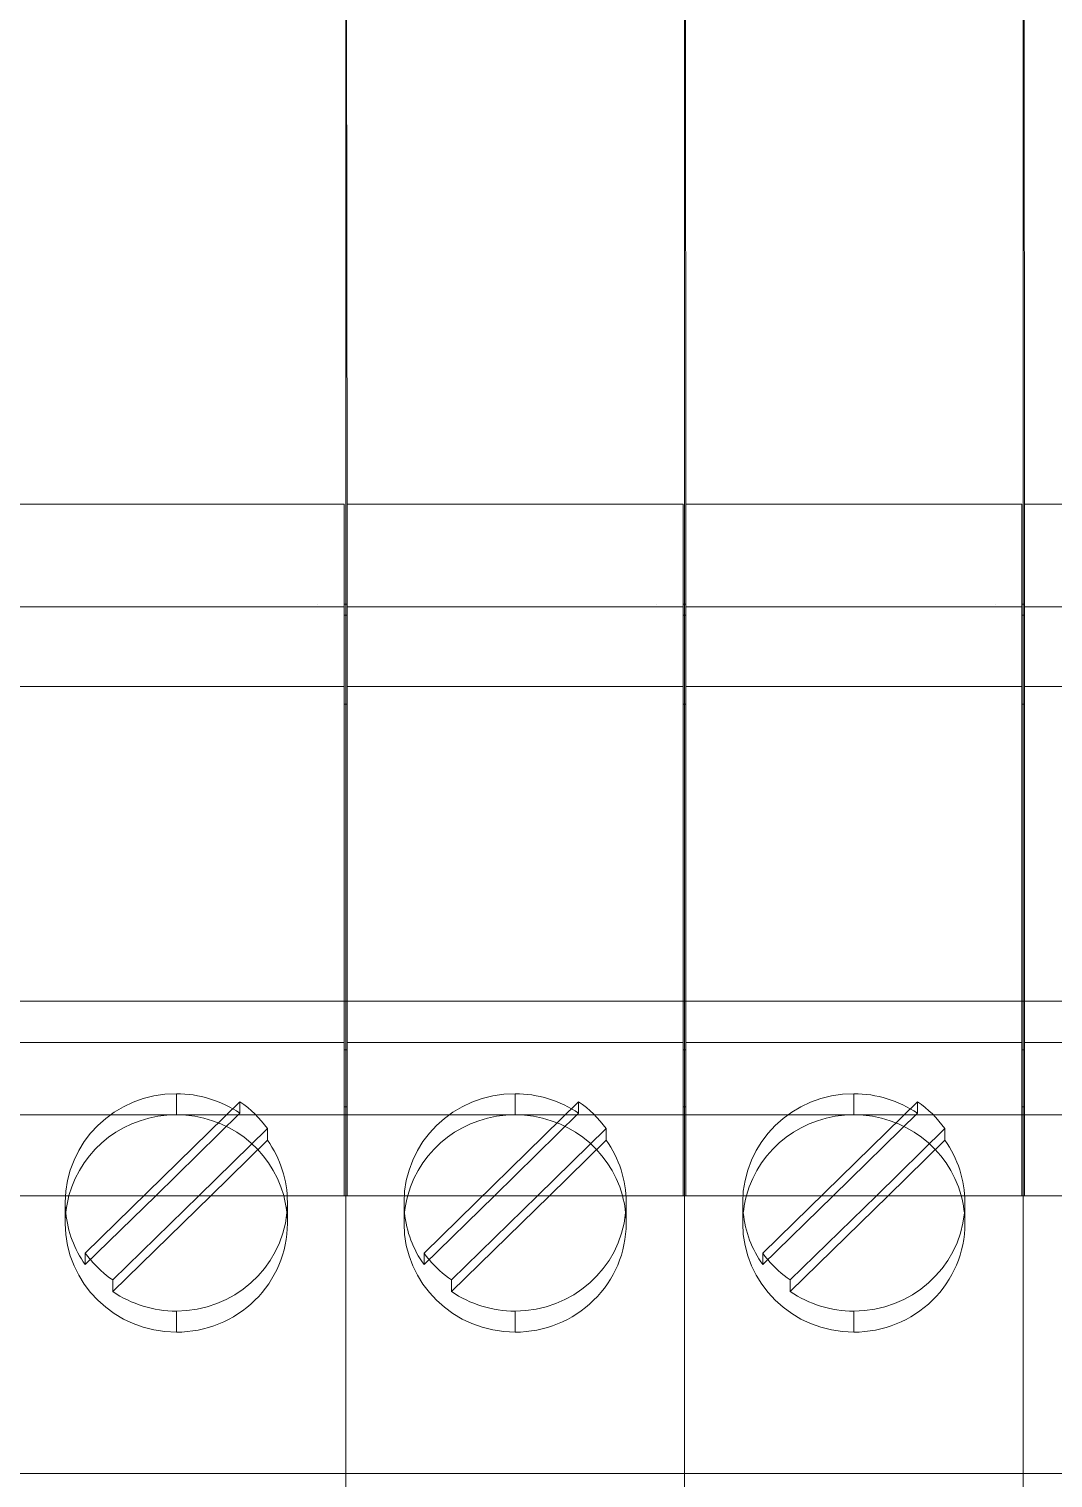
# Model space of a CAD drawing. Header units: millimetres. Extents: x 1359 to 3577, y 1336 to 3557.
# Drawn here: x 2943.75 to 2962.19, y 2495.47 to 2521.56 of the extents above; entities that cross this region are included whole.
import ezdxf

# ---------------------------------------------------------------- set-up
doc = ezdxf.new("R2010")
doc.units = ezdxf.units.MM
doc.layers.add('000-PI-Oprema', color=30, linetype='Continuous', lineweight=5)

msp = doc.modelspace()

# ---------------------------------------------------------------- linework, layer by layer
at = {"layer": '000-PI-Oprema', "color": 0, "linetype": 'ByBlock', "lineweight": 0}
for p, q in [((2949.477, 2513.005), (2949.452, 2539.206)), ((2949.477, 2513.005), (2949.452, 2539.206)), ((2955.577, 2513.005), (2955.552, 2539.206)), ((2955.577, 2513.005), (2955.552, 2539.206)), ((2961.677, 2513.005), (2961.652, 2539.206)), ((2961.677, 2513.005), (2961.652, 2539.206)), ((2949.452, 2537.506), (2949.452, 2511.206)), ((2949.452, 2537.506), (2949.452, 2511.206)), ((2955.552, 2537.506), (2955.552, 2511.206)), ((2955.552, 2537.506), (2955.552, 2511.206)), ((2961.652, 2537.506), (2961.652, 2511.206)), ((2961.652, 2537.506), (2961.652, 2511.206)), ((2949.427, 2513.005), (2943.377, 2513.005)), ((2949.427, 2512.519), (2949.427, 2513.005)), ((2949.427, 2512.519), (2949.427, 2513.005)), ((2949.477, 2512.519), (2949.477, 2513.005)), ((2955.527, 2513.005), (2949.477, 2513.005)), ((2949.477, 2512.519), (2949.477, 2513.005)), ((2955.527, 2512.519), (2955.527, 2513.005)), ((2955.527, 2512.519), (2955.527, 2513.005)), ((2955.577, 2512.519), (2955.577, 2513.005)), ((2961.627, 2513.005), (2955.577, 2513.005)), ((2955.577, 2512.519), (2955.577, 2513.005)), ((2961.627, 2512.519), (2961.627, 2513.005)), ((2961.627, 2512.519), (2961.627, 2513.005)), ((2961.677, 2512.519), (2961.677, 2513.005)), ((2967.727, 2513.005), (2961.677, 2513.005)), ((2961.677, 2512.519), (2961.677, 2513.005)), ((2949.427, 2512.519), (2949.427, 2511.156)), ((2949.427, 2512.519), (2949.427, 2511.156)), ((2949.477, 2512.519), (2949.477, 2511.156)), ((2949.477, 2512.519), (2949.477, 2511.156)), ((2955.527, 2512.519), (2955.527, 2511.156)), ((2955.527, 2512.519), (2955.527, 2511.156)), ((2955.577, 2512.519), (2955.577, 2511.156)), ((2955.577, 2512.519), (2955.577, 2511.156)), ((2961.627, 2512.519), (2961.627, 2511.156)), ((2961.627, 2512.519), (2961.627, 2511.156)), ((2961.677, 2512.519), (2961.677, 2511.156)), ((2961.677, 2512.519), (2961.677, 2511.156)), ((2949.427, 2511.156), (2943.377, 2511.156)), ((2948.952, 2511.206), (2948.952, 2511.206)), ((2948.952, 2511.206), (2948.952, 2511.206)), ((2949.427, 2511.206), (2949.452, 2511.206)), ((2949.427, 2511.206), (2949.452, 2511.206)), ((2949.427, 2509.451), (2949.427, 2511.156)), ((2949.427, 2511.156), (2949.427, 2511.156)), ((2949.427, 2509.451), (2949.427, 2511.156)), ((2949.427, 2511.156), (2949.427, 2511.156)), ((2949.427, 2511.006), (2949.452, 2511.006)), ((2949.427, 2511.006), (2949.452, 2511.006)), ((2949.452, 2511.206), (2949.452, 2511.206)), ((2949.452, 2511.206), (2949.452, 2511.006)), ((2949.452, 2511.206), (2949.452, 2511.206)), ((2949.452, 2511.206), (2949.452, 2511.006)), ((2949.452, 2511.206), (2949.477, 2511.206)), ((2949.452, 2511.206), (2949.452, 2511.006)), ((2949.452, 2511.206), (2949.452, 2511.206)), ((2949.452, 2511.206), (2949.477, 2511.206)), ((2949.452, 2511.206), (2949.452, 2511.006)), ((2949.452, 2511.206), (2949.452, 2511.206)), ((2949.452, 2511.006), (2949.452, 2509.406)), ((2949.452, 2511.006), (2949.452, 2509.406)), ((2949.477, 2511.006), (2949.452, 2511.006)), ((2949.452, 2509.406), (2949.452, 2511.006)), ((2949.477, 2511.006), (2949.452, 2511.006)), ((2949.452, 2509.406), (2949.452, 2511.006)), ((2949.477, 2509.451), (2949.477, 2511.156)), ((2955.527, 2511.156), (2949.477, 2511.156)), ((2949.477, 2511.156), (2949.477, 2511.156)), ((2949.477, 2509.451), (2949.477, 2511.156)), ((2949.477, 2511.156), (2949.477, 2511.156)), ((2955.052, 2511.206), (2955.052, 2511.206)), ((2955.052, 2511.206), (2955.052, 2511.206)), ((2955.527, 2511.206), (2955.552, 2511.206)), ((2955.527, 2511.206), (2955.552, 2511.206)), ((2955.527, 2509.451), (2955.527, 2511.156)), ((2955.527, 2511.156), (2955.527, 2511.156)), ((2955.527, 2509.451), (2955.527, 2511.156)), ((2955.527, 2511.156), (2955.527, 2511.156)), ((2955.527, 2511.006), (2955.552, 2511.006)), ((2955.527, 2511.006), (2955.552, 2511.006)), ((2955.552, 2511.206), (2955.552, 2511.206)), ((2955.552, 2511.206), (2955.552, 2511.006)), ((2955.552, 2511.206), (2955.552, 2511.206)), ((2955.552, 2511.206), (2955.552, 2511.006)), ((2955.552, 2511.206), (2955.577, 2511.206)), ((2955.552, 2511.206), (2955.552, 2511.006)), ((2955.552, 2511.206), (2955.552, 2511.206)), ((2955.552, 2511.206), (2955.577, 2511.206)), ((2955.552, 2511.206), (2955.552, 2511.006)), ((2955.552, 2511.206), (2955.552, 2511.206)), ((2955.552, 2511.006), (2955.552, 2509.406)), ((2955.552, 2511.006), (2955.552, 2509.406)), ((2955.577, 2511.006), (2955.552, 2511.006)), ((2955.552, 2509.406), (2955.552, 2511.006)), ((2955.577, 2511.006), (2955.552, 2511.006)), ((2955.552, 2509.406), (2955.552, 2511.006)), ((2955.577, 2509.451), (2955.577, 2511.156)), ((2961.627, 2511.156), (2955.577, 2511.156)), ((2955.577, 2511.156), (2955.577, 2511.156)), ((2955.577, 2509.451), (2955.577, 2511.156)), ((2955.577, 2511.156), (2955.577, 2511.156)), ((2961.152, 2511.206), (2961.152, 2511.206)), ((2961.152, 2511.206), (2961.152, 2511.206)), ((2961.627, 2511.206), (2961.652, 2511.206)), ((2961.627, 2511.206), (2961.652, 2511.206)), ((2961.627, 2509.451), (2961.627, 2511.156)), ((2961.627, 2511.156), (2961.627, 2511.156)), ((2961.627, 2509.451), (2961.627, 2511.156)), ((2961.627, 2511.156), (2961.627, 2511.156)), ((2961.627, 2511.006), (2961.652, 2511.006)), ((2961.627, 2511.006), (2961.652, 2511.006)), ((2961.652, 2511.206), (2961.652, 2511.206)), ((2961.652, 2511.206), (2961.652, 2511.006)), ((2961.652, 2511.206), (2961.652, 2511.206)), ((2961.652, 2511.206), (2961.652, 2511.006)), ((2961.652, 2511.206), (2961.677, 2511.206)), ((2961.652, 2511.206), (2961.652, 2511.006)), ((2961.652, 2511.206), (2961.652, 2511.206)), ((2961.652, 2511.206), (2961.677, 2511.206)), ((2961.652, 2511.206), (2961.652, 2511.006)), ((2961.652, 2511.206), (2961.652, 2511.206)), ((2961.652, 2511.006), (2961.652, 2509.406)), ((2961.652, 2511.006), (2961.652, 2509.406)), ((2961.677, 2511.006), (2961.652, 2511.006)), ((2961.652, 2509.406), (2961.652, 2511.006)), ((2961.677, 2511.006), (2961.652, 2511.006)), ((2961.652, 2509.406), (2961.652, 2511.006)), ((2961.677, 2509.451), (2961.677, 2511.156)), ((2967.727, 2511.156), (2961.677, 2511.156)), ((2961.677, 2511.156), (2961.677, 2511.156)), ((2961.677, 2509.451), (2961.677, 2511.156)), ((2961.677, 2511.156), (2961.677, 2511.156)), ((2943.377, 2509.722), (2949.427, 2509.722)), ((2949.477, 2509.722), (2955.527, 2509.722)), ((2955.577, 2509.722), (2961.627, 2509.722)), ((2961.677, 2509.722), (2967.727, 2509.722)), ((2949.427, 2508.983), (2949.427, 2509.451)), ((2949.427, 2508.983), (2949.427, 2509.451)), ((2949.452, 2509.406), (2949.427, 2509.406)), ((2949.452, 2509.406), (2949.427, 2509.406)), ((2949.452, 2509.406), (2949.452, 2503.184)), ((2949.452, 2509.406), (2949.452, 2503.184)), ((2949.452, 2509.406), (2949.477, 2509.406)), ((2949.452, 2503.184), (2949.452, 2509.406)), ((2949.452, 2509.406), (2949.477, 2509.406)), ((2949.452, 2503.184), (2949.452, 2509.406)), ((2949.477, 2508.983), (2949.477, 2509.451)), ((2949.477, 2508.983), (2949.477, 2509.451)), ((2955.527, 2508.983), (2955.527, 2509.451)), ((2955.527, 2508.983), (2955.527, 2509.451)), ((2955.552, 2509.406), (2955.527, 2509.406)), ((2955.552, 2509.406), (2955.527, 2509.406)), ((2955.552, 2509.406), (2955.552, 2503.184)), ((2955.552, 2509.406), (2955.552, 2503.184)), ((2955.552, 2509.406), (2955.577, 2509.406)), ((2955.552, 2503.184), (2955.552, 2509.406)), ((2955.552, 2509.406), (2955.577, 2509.406)), ((2955.552, 2503.184), (2955.552, 2509.406)), ((2955.577, 2508.983), (2955.577, 2509.451)), ((2955.577, 2508.983), (2955.577, 2509.451)), ((2961.627, 2508.983), (2961.627, 2509.451)), ((2961.627, 2508.983), (2961.627, 2509.451)), ((2961.652, 2509.406), (2961.627, 2509.406)), ((2961.652, 2509.406), (2961.627, 2509.406)), ((2961.652, 2509.406), (2961.652, 2503.184)), ((2961.652, 2509.406), (2961.652, 2503.184)), ((2961.652, 2509.406), (2961.677, 2509.406)), ((2961.652, 2503.184), (2961.652, 2509.406)), ((2961.652, 2509.406), (2961.677, 2509.406)), ((2961.652, 2503.184), (2961.652, 2509.406)), ((2961.677, 2508.983), (2961.677, 2509.451)), ((2961.677, 2508.983), (2961.677, 2509.451)), ((2949.427, 2503.829), (2949.427, 2508.983)), ((2949.427, 2503.829), (2949.427, 2508.983)), ((2949.477, 2503.829), (2949.477, 2508.983)), ((2949.477, 2503.829), (2949.477, 2508.983)), ((2955.527, 2503.829), (2955.527, 2508.983)), ((2955.527, 2503.829), (2955.527, 2508.983)), ((2955.577, 2503.829), (2955.577, 2508.983)), ((2955.577, 2503.829), (2955.577, 2508.983)), ((2961.627, 2503.829), (2961.627, 2508.983)), ((2961.627, 2503.829), (2961.627, 2508.983)), ((2961.677, 2503.829), (2961.677, 2508.983)), ((2961.677, 2503.829), (2961.677, 2508.983)), ((2949.452, 2503.184), (2949.452, 2506.987)), ((2949.452, 2503.184), (2949.452, 2506.987)), ((2955.552, 2503.184), (2955.552, 2506.987)), ((2955.552, 2503.184), (2955.552, 2506.987)), ((2961.652, 2503.184), (2961.652, 2506.987)), ((2961.652, 2503.184), (2961.652, 2506.987)), ((2949.452, 2506.056), (2949.452, 2506.056)), ((2949.452, 2506.056), (2949.452, 2506.056)), ((2949.452, 2506.056), (2949.452, 2506.056)), ((2949.452, 2506.056), (2949.452, 2506.056)), ((2955.552, 2506.056), (2955.552, 2506.056)), ((2955.552, 2506.056), (2955.552, 2506.056)), ((2955.552, 2506.056), (2955.552, 2506.056)), ((2955.552, 2506.056), (2955.552, 2506.056)), ((2961.652, 2506.056), (2961.652, 2506.056)), ((2961.652, 2506.056), (2961.652, 2506.056)), ((2961.652, 2506.056), (2961.652, 2506.056)), ((2961.652, 2506.056), (2961.652, 2506.056)), ((2949.452, 2504.056), (2943.352, 2504.056)), ((2949.452, 2504.056), (2949.452, 2504.056)), ((2949.452, 2504.056), (2949.452, 2504.056)), ((2949.452, 2504.056), (2949.452, 2504.056)), ((2955.552, 2504.056), (2949.452, 2504.056)), ((2949.452, 2504.056), (2949.452, 2504.056)), ((2955.552, 2504.056), (2955.552, 2504.056)), ((2955.552, 2504.056), (2955.552, 2504.056)), ((2955.552, 2504.056), (2955.552, 2504.056)), ((2961.652, 2504.056), (2955.552, 2504.056)), ((2955.552, 2504.056), (2955.552, 2504.056)), ((2961.652, 2504.056), (2961.652, 2504.056)), ((2961.652, 2504.056), (2961.652, 2504.056)), ((2961.652, 2504.056), (2961.652, 2504.056)), ((2967.752, 2504.056), (2961.652, 2504.056)), ((2961.652, 2504.056), (2961.652, 2504.056)), ((2949.427, 2502.487), (2949.427, 2503.829)), ((2949.427, 2502.487), (2949.427, 2503.829)), ((2949.477, 2502.487), (2949.477, 2503.829)), ((2949.477, 2502.487), (2949.477, 2503.829)), ((2955.527, 2502.487), (2955.527, 2503.829)), ((2955.527, 2502.487), (2955.527, 2503.829)), ((2955.577, 2502.487), (2955.577, 2503.829)), ((2955.577, 2502.487), (2955.577, 2503.829)), ((2961.627, 2502.487), (2961.627, 2503.829)), ((2961.627, 2502.487), (2961.627, 2503.829)), ((2961.677, 2502.487), (2961.677, 2503.829)), ((2961.677, 2502.487), (2961.677, 2503.829)), ((2943.377, 2503.313), (2949.427, 2503.313)), ((2949.452, 2503.184), (2949.427, 2503.184)), ((2949.452, 2503.184), (2949.427, 2503.184)), ((2949.452, 2503.184), (2949.452, 2502.156)), ((2949.452, 2503.184), (2949.452, 2502.156)), ((2949.452, 2503.184), (2949.477, 2503.184)), ((2949.452, 2502.156), (2949.452, 2503.184)), ((2949.452, 2503.184), (2949.477, 2503.184)), ((2949.452, 2502.156), (2949.452, 2503.184)), ((2949.477, 2503.313), (2955.527, 2503.313)), ((2955.552, 2503.184), (2955.527, 2503.184)), ((2955.552, 2503.184), (2955.527, 2503.184)), ((2955.552, 2503.184), (2955.552, 2502.156)), ((2955.552, 2503.184), (2955.552, 2502.156)), ((2955.552, 2503.184), (2955.577, 2503.184)), ((2955.552, 2502.156), (2955.552, 2503.184)), ((2955.552, 2503.184), (2955.577, 2503.184)), ((2955.552, 2502.156), (2955.552, 2503.184)), ((2955.577, 2503.313), (2961.627, 2503.313)), ((2961.652, 2503.184), (2961.627, 2503.184)), ((2961.652, 2503.184), (2961.627, 2503.184)), ((2961.652, 2503.184), (2961.652, 2502.156)), ((2961.652, 2503.184), (2961.652, 2502.156)), ((2961.652, 2503.184), (2961.677, 2503.184)), ((2961.652, 2502.156), (2961.652, 2503.184)), ((2961.652, 2503.184), (2961.677, 2503.184)), ((2961.652, 2502.156), (2961.652, 2503.184)), ((2961.677, 2503.313), (2967.727, 2503.313)), ((2946.402, 2502.391), (2946.402, 2502.012)), ((2949.427, 2500.556), (2949.427, 2502.487)), ((2949.427, 2500.556), (2949.427, 2502.487)), ((2949.477, 2500.556), (2949.477, 2502.487)), ((2949.477, 2500.556), (2949.477, 2502.487)), ((2952.502, 2502.391), (2952.502, 2502.012)), ((2955.527, 2500.556), (2955.527, 2502.487)), ((2955.527, 2500.556), (2955.527, 2502.487)), ((2955.577, 2500.556), (2955.577, 2502.487)), ((2955.577, 2500.556), (2955.577, 2502.487)), ((2958.602, 2502.391), (2958.602, 2502.012)), ((2961.627, 2500.556), (2961.627, 2502.487)), ((2961.627, 2500.556), (2961.627, 2502.487)), ((2961.677, 2500.556), (2961.677, 2502.487)), ((2961.677, 2500.556), (2961.677, 2502.487)), ((2944.762, 2499.523), (2947.547, 2502.247)), ((2947.547, 2502.039), (2947.547, 2502.247)), ((2949.452, 2502.156), (2949.427, 2502.156)), ((2949.452, 2502.156), (2949.427, 2502.156)), ((2949.452, 2500.556), (2949.452, 2502.156)), ((2949.452, 2500.556), (2949.452, 2502.156)), ((2949.452, 2502.156), (2949.477, 2502.156)), ((2949.452, 2500.556), (2949.452, 2502.156)), ((2949.452, 2502.156), (2949.477, 2502.156)), ((2949.452, 2500.556), (2949.452, 2502.156)), ((2950.862, 2499.523), (2953.647, 2502.247)), ((2953.647, 2502.039), (2953.647, 2502.247)), ((2955.552, 2502.156), (2955.527, 2502.156)), ((2955.552, 2502.156), (2955.527, 2502.156)), ((2955.552, 2500.556), (2955.552, 2502.156)), ((2955.552, 2500.556), (2955.552, 2502.156)), ((2955.552, 2502.156), (2955.577, 2502.156)), ((2955.552, 2500.556), (2955.552, 2502.156)), ((2955.552, 2502.156), (2955.577, 2502.156)), ((2955.552, 2500.556), (2955.552, 2502.156)), ((2956.962, 2499.523), (2959.747, 2502.247)), ((2959.747, 2502.039), (2959.747, 2502.247)), ((2961.652, 2502.156), (2961.627, 2502.156)), ((2961.652, 2502.156), (2961.627, 2502.156)), ((2961.652, 2500.556), (2961.652, 2502.156)), ((2961.652, 2500.556), (2961.652, 2502.156)), ((2961.652, 2502.156), (2961.677, 2502.156)), ((2961.652, 2500.556), (2961.652, 2502.156)), ((2961.652, 2502.156), (2961.677, 2502.156)), ((2961.652, 2500.556), (2961.652, 2502.156)), ((2943.352, 2502.012), (2946.402, 2502.012)), ((2947.547, 2502.039), (2946.031, 2500.556)), ((2946.402, 2502.012), (2949.452, 2502.012)), ((2949.452, 2500.556), (2949.452, 2502.012)), ((2949.452, 2500.556), (2949.452, 2502.012)), ((2949.452, 2502.012), (2952.502, 2502.012)), ((2953.647, 2502.039), (2952.131, 2500.556)), ((2952.502, 2502.012), (2955.552, 2502.012)), ((2955.552, 2500.556), (2955.552, 2502.012)), ((2955.552, 2500.556), (2955.552, 2502.012)), ((2955.552, 2502.012), (2958.602, 2502.012)), ((2959.747, 2502.039), (2958.231, 2500.556)), ((2958.602, 2502.012), (2961.652, 2502.012)), ((2961.652, 2500.556), (2961.652, 2502.012)), ((2961.652, 2500.556), (2961.652, 2502.012)), ((2961.652, 2502.012), (2964.702, 2502.012)), ((2948.042, 2501.763), (2946.808, 2500.556)), ((2948.042, 2501.555), (2948.042, 2501.763)), ((2954.142, 2501.763), (2952.908, 2500.556)), ((2954.142, 2501.555), (2954.142, 2501.763)), ((2960.242, 2501.763), (2959.008, 2500.556)), ((2960.242, 2501.555), (2960.242, 2501.763)), ((2947.021, 2500.556), (2948.042, 2501.555)), ((2953.121, 2500.556), (2954.142, 2501.555)), ((2959.221, 2500.556), (2960.242, 2501.555)), ((2943.377, 2500.556), (2949.427, 2500.556)), ((2946.031, 2500.556), (2944.762, 2499.315)), ((2945.257, 2498.831), (2947.021, 2500.556)), ((2946.808, 2500.556), (2945.257, 2499.039)), ((2949.427, 2500.656), (2949.427, 2500.656)), ((2949.427, 2500.656), (2949.427, 2500.656)), ((2949.427, 2500.556), (2949.452, 2500.556)), ((2949.427, 2500.556), (2949.427, 2500.556)), ((2949.427, 2500.556), (2949.452, 2500.556)), ((2949.427, 2500.556), (2949.427, 2500.556)), ((2949.452, 2500.556), (2949.452, 2500.556)), ((2949.452, 2495.556), (2949.452, 2500.556)), ((2949.452, 2500.556), (2949.452, 2500.556)), ((2949.452, 2495.556), (2949.452, 2500.556)), ((2949.452, 2500.556), (2949.477, 2500.556)), ((2949.452, 2500.556), (2949.452, 2500.556)), ((2949.452, 2495.556), (2949.452, 2500.556)), ((2949.452, 2500.556), (2949.477, 2500.556)), ((2949.452, 2500.556), (2949.452, 2500.556)), ((2949.452, 2495.556), (2949.452, 2500.556)), ((2949.477, 2500.656), (2949.477, 2500.656)), ((2949.477, 2500.656), (2949.477, 2500.656)), ((2949.477, 2500.556), (2955.527, 2500.556)), ((2949.477, 2500.556), (2949.477, 2500.556)), ((2949.477, 2500.556), (2949.477, 2500.556)), ((2952.131, 2500.556), (2950.862, 2499.315)), ((2951.357, 2498.831), (2953.121, 2500.556)), ((2952.908, 2500.556), (2951.357, 2499.039)), ((2955.527, 2500.656), (2955.527, 2500.656)), ((2955.527, 2500.656), (2955.527, 2500.656)), ((2955.527, 2500.556), (2955.552, 2500.556)), ((2955.527, 2500.556), (2955.527, 2500.556)), ((2955.527, 2500.556), (2955.552, 2500.556)), ((2955.527, 2500.556), (2955.527, 2500.556)), ((2955.552, 2500.556), (2955.552, 2500.556)), ((2955.552, 2495.556), (2955.552, 2500.556)), ((2955.552, 2500.556), (2955.552, 2500.556)), ((2955.552, 2495.556), (2955.552, 2500.556)), ((2955.552, 2500.556), (2955.577, 2500.556)), ((2955.552, 2500.556), (2955.552, 2500.556)), ((2955.552, 2495.556), (2955.552, 2500.556)), ((2955.552, 2500.556), (2955.577, 2500.556)), ((2955.552, 2500.556), (2955.552, 2500.556)), ((2955.552, 2495.556), (2955.552, 2500.556)), ((2955.577, 2500.656), (2955.577, 2500.656)), ((2955.577, 2500.656), (2955.577, 2500.656)), ((2955.577, 2500.556), (2961.627, 2500.556)), ((2955.577, 2500.556), (2955.577, 2500.556)), ((2955.577, 2500.556), (2955.577, 2500.556)), ((2958.231, 2500.556), (2956.962, 2499.315)), ((2957.457, 2498.831), (2959.221, 2500.556)), ((2959.008, 2500.556), (2957.457, 2499.039)), ((2961.627, 2500.656), (2961.627, 2500.656)), ((2961.627, 2500.656), (2961.627, 2500.656)), ((2961.627, 2500.556), (2961.652, 2500.556)), ((2961.627, 2500.556), (2961.627, 2500.556)), ((2961.627, 2500.556), (2961.652, 2500.556)), ((2961.627, 2500.556), (2961.627, 2500.556)), ((2961.652, 2500.556), (2961.652, 2500.556)), ((2961.652, 2495.556), (2961.652, 2500.556)), ((2961.652, 2500.556), (2961.652, 2500.556)), ((2961.652, 2495.556), (2961.652, 2500.556)), ((2961.652, 2500.556), (2961.677, 2500.556)), ((2961.652, 2500.556), (2961.652, 2500.556)), ((2961.652, 2495.556), (2961.652, 2500.556)), ((2961.652, 2500.556), (2961.677, 2500.556)), ((2961.652, 2500.556), (2961.652, 2500.556)), ((2961.652, 2495.556), (2961.652, 2500.556)), ((2961.677, 2500.656), (2961.677, 2500.656)), ((2961.677, 2500.656), (2961.677, 2500.656)), ((2961.677, 2500.556), (2967.727, 2500.556)), ((2961.677, 2500.556), (2961.677, 2500.556)), ((2961.677, 2500.556), (2961.677, 2500.556)), ((2944.402, 2500.056), (2944.402, 2500.435)), ((2948.402, 2500.056), (2948.402, 2500.435)), ((2950.502, 2500.056), (2950.502, 2500.435)), ((2954.502, 2500.056), (2954.502, 2500.435)), ((2956.602, 2500.056), (2956.602, 2500.435)), ((2960.602, 2500.056), (2960.602, 2500.435)), ((2949.452, 2495.556), (2949.452, 2499.99)), ((2949.452, 2495.556), (2949.452, 2499.99)), ((2955.552, 2495.556), (2955.552, 2499.99)), ((2955.552, 2495.556), (2955.552, 2499.99)), ((2961.652, 2495.556), (2961.652, 2499.99)), ((2961.652, 2495.556), (2961.652, 2499.99)), ((2944.762, 2499.315), (2944.762, 2499.523)), ((2950.862, 2499.315), (2950.862, 2499.523)), ((2956.962, 2499.315), (2956.962, 2499.523)), ((2945.257, 2498.831), (2945.257, 2499.039)), ((2951.357, 2498.831), (2951.357, 2499.039)), ((2957.457, 2498.831), (2957.457, 2499.039)), ((2946.402, 2498.479), (2946.402, 2498.099)), ((2952.502, 2498.479), (2952.502, 2498.099)), ((2958.602, 2498.479), (2958.602, 2498.099)), ((2949.452, 2495.556), (2949.452, 2497.572)), ((2949.452, 2495.556), (2949.452, 2497.572)), ((2955.552, 2495.556), (2955.552, 2497.572)), ((2955.552, 2495.556), (2955.552, 2497.572)), ((2961.652, 2495.556), (2961.652, 2497.572)), ((2961.652, 2495.556), (2961.652, 2497.572)), ((2949.452, 2495.556), (2943.352, 2495.556)), ((2949.452, 2495.556), (2949.452, 2495.556)), ((2949.452, 2495.012), (2949.452, 2495.556)), ((2949.452, 2495.556), (2949.452, 2495.556)), ((2949.452, 2495.012), (2949.452, 2495.556)), ((2949.452, 2495.012), (2949.452, 2495.556)), ((2949.452, 2495.556), (2949.452, 2495.556)), ((2955.552, 2495.556), (2949.452, 2495.556)), ((2949.452, 2495.012), (2949.452, 2495.556)), ((2949.452, 2495.556), (2949.452, 2495.556)), ((2955.552, 2495.556), (2955.552, 2495.556)), ((2955.552, 2495.012), (2955.552, 2495.556)), ((2955.552, 2495.556), (2955.552, 2495.556)), ((2955.552, 2495.012), (2955.552, 2495.556)), ((2955.552, 2495.012), (2955.552, 2495.556)), ((2955.552, 2495.556), (2955.552, 2495.556)), ((2961.652, 2495.556), (2955.552, 2495.556)), ((2955.552, 2495.012), (2955.552, 2495.556)), ((2955.552, 2495.556), (2955.552, 2495.556)), ((2961.652, 2495.556), (2961.652, 2495.556)), ((2961.652, 2495.012), (2961.652, 2495.556)), ((2961.652, 2495.556), (2961.652, 2495.556)), ((2961.652, 2495.012), (2961.652, 2495.556)), ((2961.652, 2495.012), (2961.652, 2495.556)), ((2961.652, 2495.556), (2961.652, 2495.556)), ((2967.752, 2495.556), (2961.652, 2495.556)), ((2961.652, 2495.012), (2961.652, 2495.556)), ((2961.652, 2495.556), (2961.652, 2495.556))]:
    msp.add_line(p, q, dxfattribs=at)
for centre, start_param, end_param in [((2946.402, 2500.435), -1.570796, 0), ((2946.402, 2500.435), -2.180289, -1.570796), ((2952.502, 2500.435), -1.570796, 0), ((2952.502, 2500.435), -2.180289, -1.570796), ((2958.602, 2500.435), -1.570796, 0), ((2958.602, 2500.435), -2.180289, -1.570796), ((2946.402, 2500.643), -2.5321, -2.180289), ((2952.502, 2500.643), -2.5321, -2.180289), ((2958.602, 2500.643), -2.5321, -2.180289), ((2946.402, 2500.056), -1.570796, -0.258728), ((2946.402, 2500.056), -2.882864, -1.570796), ((2952.502, 2500.056), -1.570796, -0.258728), ((2952.502, 2500.056), -2.882864, -1.570796), ((2958.602, 2500.056), -1.570796, -0.258728), ((2958.602, 2500.056), -2.882864, -1.570796), ((2946.402, 2500.435), -3.141593, -2.5321), ((2952.502, 2500.435), -3.141593, -2.5321), ((2958.602, 2500.435), -3.141593, -2.5321), ((2946.402, 2500.056), -0.258728, 0), ((2946.402, 2500.056), -3.141593, -2.882864), ((2952.502, 2500.056), -0.258728, 0), ((2952.502, 2500.056), -3.141593, -2.882864), ((2958.602, 2500.056), -0.258728, 0), ((2958.602, 2500.056), -3.141593, -2.882864), ((2946.402, 2500.435), 0, 0.097132), ((2946.402, 2500.435), 3.044461, 3.141593), ((2952.502, 2500.435), 0, 0.097132), ((2952.502, 2500.435), 3.044461, 3.141593), ((2958.602, 2500.435), 0, 0.097132), ((2958.602, 2500.435), 3.044461, 3.141593), ((2946.402, 2500.056), 0, 1.570796), ((2946.402, 2500.435), 0.097132, 0.609492), ((2946.402, 2500.435), 1.570796, 3.044461), ((2946.402, 2500.056), 1.570796, 3.141593), ((2952.502, 2500.056), 0, 1.570796), ((2952.502, 2500.435), 0.097132, 0.609492), ((2952.502, 2500.435), 1.570796, 3.044461), ((2952.502, 2500.056), 1.570796, 3.141593), ((2958.602, 2500.056), 0, 1.570796), ((2958.602, 2500.435), 0.097132, 0.609492), ((2958.602, 2500.435), 1.570796, 3.044461), ((2958.602, 2500.056), 1.570796, 3.141593), ((2946.402, 2500.643), 0.609492, 0.685382), ((2952.502, 2500.643), 0.609492, 0.685382), ((2958.602, 2500.643), 0.609492, 0.685382), ((2946.402, 2500.643), 0.685382, 0.961304), ((2952.502, 2500.643), 0.685382, 0.961304), ((2958.602, 2500.643), 0.685382, 0.961304), ((2946.402, 2500.435), 0.961304, 1.570796), ((2952.502, 2500.435), 0.961304, 1.570796), ((2958.602, 2500.435), 0.961304, 1.570796)]:
    msp.add_ellipse(centre, major_axis=(-2, 0), ratio=0.978148, start_param=start_param, end_param=end_param, dxfattribs=at)

doc.saveas('drawing.dxf')
